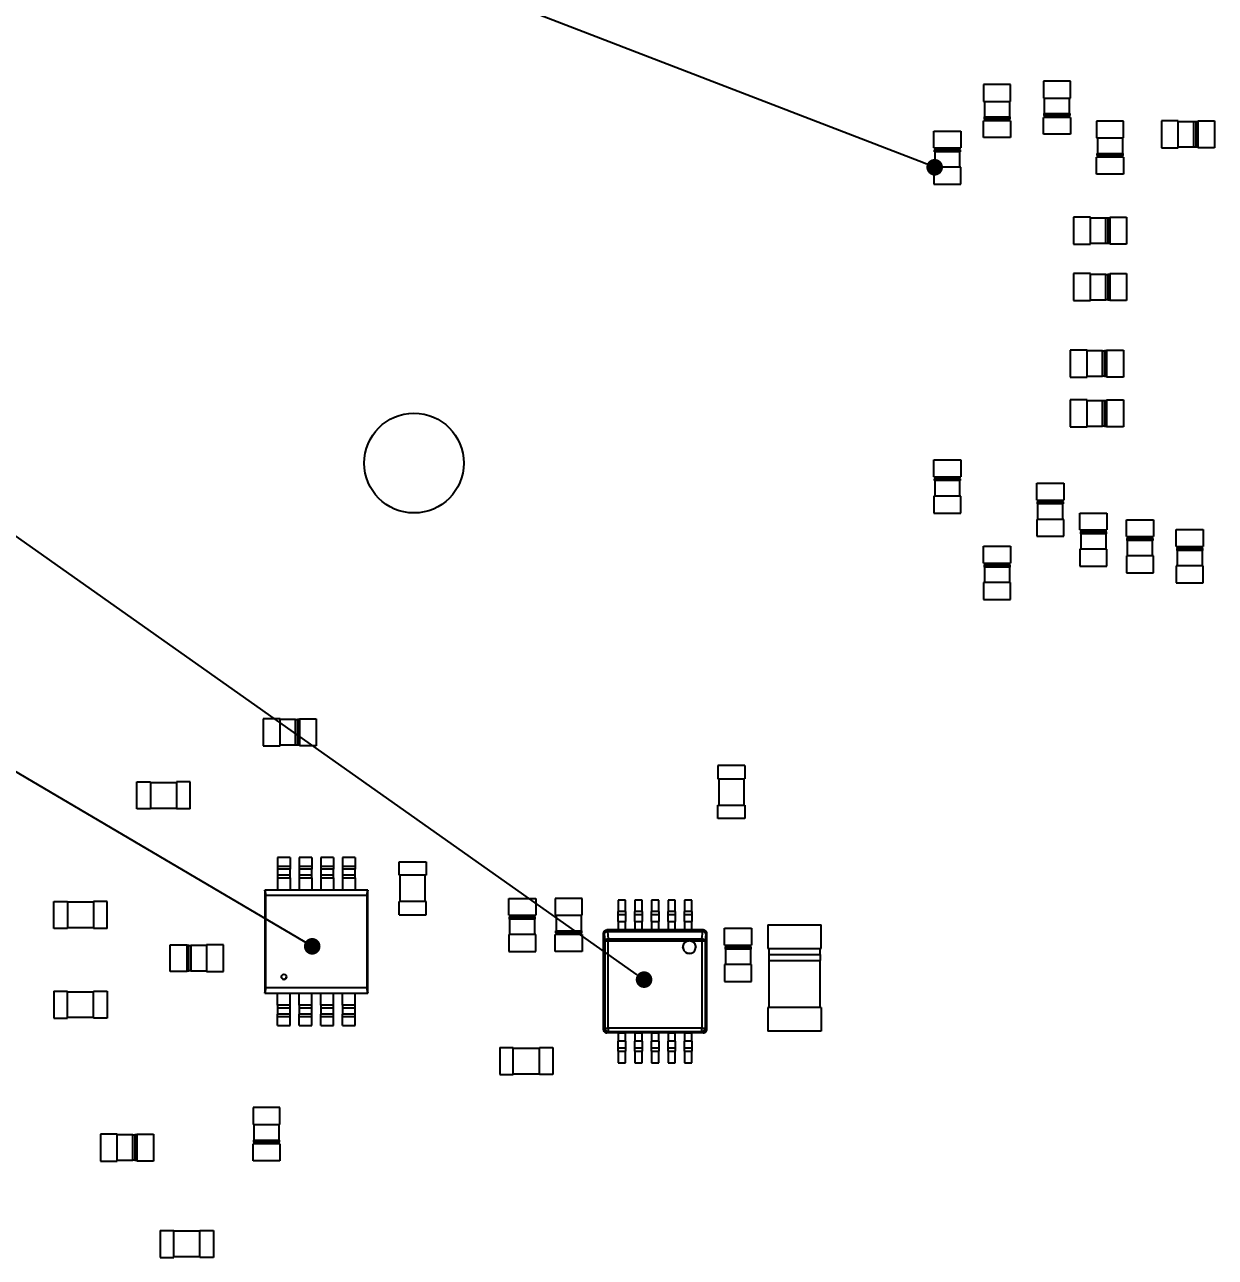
# Paper-space layout 'Layout1' of a CAD drawing. Header units: millimetres. Extents: x 0 to 841, y 0 to 594.
# Drawn here: x 532.7 to 604.4, y 381.8 to 456.1 of the extents above; entities that cross this region are included whole.
import ezdxf
from ezdxf import colors
from ezdxf.entities.mleader import LeaderData, LeaderLine
from ezdxf.math import Vec2, Vec3

# ---------------------------------------------------------------- set-up
doc = ezdxf.new("R2010")
doc.units = ezdxf.units.MM
doc.layers.get('0').update_dxf_attribs({"lineweight": 50})
doc.styles.add('GOST-2.304_Type-B_italic', font='GOST Common Italic.ttf')
doc.dimstyles.new('ISO-25', dxfattribs={"dimtxt": 2.5, "dimasz": 2.5, "dimexe": 1.25, "dimexo": 0.625, "dimtad": 1, "dimtxsty": 'Standard', "dimcen": 2.5, "dimadec": 0, "dimazin": 0, "dimtfac": 1, "dimtmove": 0, "dimatfit": 3, "dimfxl": 1, "dimarcsym": 0})

# ---------------------------------------------------------------- blocks, each defined once
blk = doc.blocks.new('_Dot')
at = {"color": 0, "linetype": 'ByBlock', "lineweight": -2}
blk.add_line((-0.5, 0), (-1, 0), dxfattribs=at)
at = {"color": 0, "linetype": 'ByBlock', "lineweight": 90, "const_width": 0.5}
blk.add_lwpolyline([(-0.25, 0, 1), (0.25, 0, 1)], format="xyb", close=True, dxfattribs=at)
blk = doc.blocks.new('_Open30')
at = {"color": 0, "linetype": 'ByBlock', "lineweight": -2}
for p, q in [((-1, 0.268), (0, 0)), ((0, 0), (-1, -0.268)), ((0, 0), (-1, 0))]:
    blk.add_line(p, q, dxfattribs=at)
blk = doc.blocks.new('*D72')
at = {"color": 0, "lineweight": -2, "transparency": 16777216}
for p, q in [((487.377, 420.72), (487.377, 576.683)), ((752.192, 524.271), (752.192, 576.683)), ((748.192, 575.433), (491.377, 575.433))]:
    blk.add_line(p, q, dxfattribs=at)
at = {"layer": 'Defpoints', "color": 0, "lineweight": 20, "transparency": 16777216}
for p in [(487.377, 575.433), (752.192, 523.646), (487.377, 420.095)]:
    blk.add_point(p, dxfattribs=at)
at = {"color": 0, "lineweight": -2, "transparency": 16777216, "xscale": 4, "yscale": 4, "zscale": 4, "rotation": 180}
blk.add_blockref('_Open30', (487.377, 575.433), dxfattribs=at)
at = {"color": 0, "lineweight": -2, "transparency": 16777216, "xscale": 4, "yscale": 4, "zscale": 4}
blk.add_blockref('_Open30', (752.192, 575.433), dxfattribs=at)
at = {"color": 0, "lineweight": 20, "transparency": 16777216, "insert": (619.784, 578.058), "char_height": 4, "attachment_point": 5, "style": 'GOST-2.304_Type-B_italic'}
blk.add_mtext('133*', dxfattribs=at)

psp = doc.layouts.get("Layout1")

# ---------------------------------------------------------------- linework, layer by layer
at = {"color": 18, "linetype": 'Continuous', "lineweight": 25, "true_color": 0x000000}
for p, q in [((590.412, 452.452), (590.412, 451.436)), ((592.036, 452.452), (590.412, 452.452)), ((592.036, 451.436), (592.036, 452.452)), ((594.012, 452.652), (594.012, 451.636)), ((595.636, 452.652), (594.012, 452.652)), ((595.636, 451.636), (595.636, 452.652)), ((590.412, 451.436), (592.036, 451.436)), ((590.462, 451.436), (590.462, 450.502)), ((591.986, 450.502), (591.986, 451.436)), ((594.012, 451.636), (595.636, 451.636)), ((594.062, 451.636), (594.062, 450.702)), ((595.586, 450.702), (595.586, 451.636)), ((590.456, 450.384), (590.456, 450.502)), ((590.456, 450.502), (591.992, 450.502)), ((590.456, 450.502), (590.462, 450.502)), ((591.992, 450.502), (591.992, 450.384)), ((594.056, 450.584), (594.056, 450.702)), ((594.056, 450.702), (595.592, 450.702)), ((594.056, 450.702), (594.062, 450.702)), ((595.592, 450.584), (594.056, 450.584)), ((594.056, 450.584), (594.062, 450.584)), ((594.062, 450.584), (594.062, 450.468)), ((595.586, 450.468), (595.586, 450.584)), ((595.592, 450.702), (595.592, 450.584)), ((592.036, 450.268), (590.412, 450.268)), ((590.412, 449.252), (590.412, 450.268)), ((591.992, 450.384), (590.456, 450.384)), ((590.456, 450.384), (590.462, 450.384)), ((590.462, 450.384), (590.462, 450.268)), ((591.986, 450.268), (591.986, 450.384)), ((592.036, 450.268), (592.036, 449.252)), ((595.636, 450.468), (594.012, 450.468)), ((594.012, 449.452), (594.012, 450.468)), ((595.636, 450.468), (595.636, 449.452)), ((597.212, 450.252), (597.212, 449.236)), ((598.836, 450.252), (597.212, 450.252)), ((598.836, 449.236), (598.836, 450.252)), ((601.119, 450.264), (601.119, 448.64)), ((602.135, 450.264), (601.119, 450.264)), ((602.135, 448.64), (602.135, 450.264)), ((603.069, 450.214), (602.135, 450.214)), ((603.069, 450.22), (603.187, 450.22)), ((603.069, 448.684), (603.069, 450.22)), ((603.187, 450.22), (603.187, 448.684)), ((603.303, 450.214), (603.187, 450.214)), ((603.303, 450.264), (603.303, 448.64)), ((603.303, 450.264), (604.319, 450.264)), ((604.319, 450.264), (604.319, 448.64)), ((587.412, 449.652), (589.036, 449.652)), ((587.412, 448.636), (587.412, 449.652)), ((589.036, 449.652), (589.036, 448.636)), ((592.036, 449.252), (590.412, 449.252)), ((595.636, 449.452), (594.012, 449.452)), ((597.212, 449.236), (598.836, 449.236)), ((597.262, 449.236), (597.262, 448.302)), ((598.786, 448.302), (598.786, 449.236)), ((587.412, 448.636), (589.036, 448.636)), ((587.456, 448.52), (588.992, 448.52)), ((587.456, 448.402), (587.456, 448.52)), ((588.992, 448.402), (587.456, 448.402)), ((587.462, 448.636), (587.462, 448.52)), ((587.462, 448.402), (587.462, 447.468)), ((588.986, 448.52), (588.986, 448.636)), ((588.992, 448.52), (588.986, 448.52)), ((588.986, 447.468), (588.986, 448.402)), ((588.992, 448.402), (588.986, 448.402)), ((588.992, 448.52), (588.992, 448.402)), ((597.256, 448.184), (597.256, 448.302)), ((597.256, 448.302), (598.792, 448.302)), ((597.256, 448.302), (597.262, 448.302)), ((598.792, 448.302), (598.792, 448.184)), ((601.119, 448.64), (602.135, 448.64)), ((602.135, 448.69), (603.069, 448.69)), ((603.187, 448.684), (603.069, 448.684)), ((603.187, 448.69), (603.303, 448.69)), ((604.319, 448.64), (603.303, 448.64)), ((598.836, 448.068), (597.212, 448.068)), ((597.212, 447.052), (597.212, 448.068)), ((598.792, 448.184), (597.256, 448.184)), ((597.256, 448.184), (597.262, 448.184)), ((597.262, 448.184), (597.262, 448.068)), ((598.786, 448.068), (598.786, 448.184)), ((598.836, 448.068), (598.836, 447.052)), ((589.036, 447.468), (587.412, 447.468)), ((587.412, 447.468), (587.412, 446.452)), ((589.036, 446.452), (589.036, 447.468)), ((598.836, 447.052), (597.212, 447.052)), ((587.412, 446.452), (589.036, 446.452)), ((595.824, 444.464), (595.824, 442.84)), ((596.84, 444.464), (595.824, 444.464)), ((596.84, 442.84), (596.84, 444.464)), ((597.774, 444.414), (596.84, 444.414)), ((597.774, 444.42), (597.892, 444.42)), ((597.774, 442.884), (597.774, 444.42)), ((597.892, 444.42), (597.892, 442.884)), ((598.008, 444.414), (597.892, 444.414)), ((598.008, 444.464), (598.008, 442.84)), ((598.008, 444.464), (599.024, 444.464)), ((599.024, 444.464), (599.024, 442.84)), ((595.824, 442.84), (596.84, 442.84)), ((596.84, 442.89), (597.774, 442.89)), ((597.892, 442.884), (597.774, 442.884)), ((597.892, 442.89), (598.008, 442.89)), ((599.024, 442.84), (598.008, 442.84)), ((595.824, 441.064), (595.824, 439.44)), ((596.84, 441.064), (595.824, 441.064)), ((596.84, 439.44), (596.84, 441.064)), ((597.774, 441.014), (596.84, 441.014)), ((597.774, 441.02), (597.892, 441.02)), ((597.774, 439.484), (597.774, 441.02)), ((597.892, 441.02), (597.892, 439.484)), ((598.008, 441.014), (597.892, 441.014)), ((598.008, 441.064), (598.008, 439.44)), ((598.008, 441.064), (599.024, 441.064)), ((599.024, 441.064), (599.024, 439.44)), ((595.824, 439.44), (596.84, 439.44)), ((596.84, 439.49), (597.774, 439.49)), ((597.892, 439.484), (597.774, 439.484)), ((597.892, 439.49), (598.008, 439.49)), ((599.024, 439.44), (598.008, 439.44)), ((595.624, 436.464), (595.624, 434.84)), ((596.64, 436.464), (595.624, 436.464)), ((596.64, 434.84), (596.64, 436.464)), ((597.574, 436.414), (596.64, 436.414)), ((597.574, 434.884), (597.574, 436.42)), ((597.574, 436.42), (597.692, 436.42)), ((597.692, 436.42), (597.692, 434.884)), ((597.808, 436.414), (597.692, 436.414)), ((597.808, 436.464), (597.808, 434.84)), ((597.808, 436.464), (598.824, 436.464)), ((598.824, 436.464), (598.824, 434.84)), ((595.624, 434.84), (596.64, 434.84)), ((596.64, 434.89), (597.574, 434.89)), ((597.692, 434.884), (597.574, 434.884)), ((597.692, 434.89), (597.808, 434.89)), ((598.824, 434.84), (597.808, 434.84)), ((595.624, 433.464), (595.624, 431.84)), ((596.64, 433.464), (595.624, 433.464)), ((596.64, 431.84), (596.64, 433.464)), ((597.808, 433.464), (597.808, 431.84)), ((597.808, 433.464), (598.824, 433.464)), ((598.824, 433.464), (598.824, 431.84)), ((597.574, 433.414), (596.64, 433.414)), ((597.574, 433.42), (597.692, 433.42)), ((597.574, 431.884), (597.574, 433.42)), ((597.692, 433.42), (597.692, 431.884)), ((597.808, 433.414), (597.692, 433.414)), ((595.624, 431.84), (596.64, 431.84)), ((596.64, 431.89), (597.574, 431.89)), ((597.692, 431.884), (597.574, 431.884)), ((597.692, 431.89), (597.808, 431.89)), ((598.824, 431.84), (597.808, 431.84)), ((587.412, 429.852), (589.036, 429.852)), ((587.412, 428.836), (587.412, 429.852)), ((589.036, 429.852), (589.036, 428.836)), ((587.412, 428.836), (589.036, 428.836)), ((587.456, 428.72), (588.992, 428.72)), ((587.456, 428.602), (587.456, 428.72)), ((588.992, 428.602), (587.456, 428.602)), ((587.462, 428.836), (587.462, 428.72)), ((587.462, 428.602), (587.462, 427.668)), ((588.986, 428.72), (588.986, 428.836)), ((588.992, 428.72), (588.986, 428.72)), ((588.986, 427.668), (588.986, 428.602)), ((588.992, 428.602), (588.986, 428.602)), ((588.992, 428.72), (588.992, 428.602)), ((593.612, 428.452), (595.236, 428.452)), ((593.612, 427.436), (593.612, 428.452)), ((595.236, 428.452), (595.236, 427.436)), ((589.036, 427.668), (587.412, 427.668)), ((587.412, 427.668), (587.412, 426.652)), ((589.036, 426.652), (589.036, 427.668)), ((593.612, 427.436), (595.236, 427.436)), ((593.656, 427.32), (595.192, 427.32)), ((593.656, 427.202), (593.656, 427.32)), ((595.192, 427.202), (593.656, 427.202)), ((593.662, 427.436), (593.662, 427.32)), ((593.662, 427.202), (593.662, 426.268)), ((595.186, 427.32), (595.186, 427.436)), ((595.192, 427.32), (595.186, 427.32)), ((595.186, 426.268), (595.186, 427.202)), ((595.192, 427.202), (595.186, 427.202)), ((595.192, 427.32), (595.192, 427.202)), ((587.412, 426.652), (589.036, 426.652)), ((595.236, 426.268), (593.612, 426.268)), ((593.612, 426.268), (593.612, 425.252)), ((595.236, 425.252), (595.236, 426.268)), ((596.212, 426.652), (597.836, 426.652)), ((596.212, 425.636), (596.212, 426.652)), ((597.836, 426.652), (597.836, 425.636)), ((599.012, 426.252), (600.636, 426.252)), ((599.012, 425.236), (599.012, 426.252)), ((600.636, 426.252), (600.636, 425.236)), ((596.212, 425.636), (597.836, 425.636)), ((596.256, 425.52), (597.792, 425.52)), ((596.256, 425.402), (596.256, 425.52)), ((597.792, 425.402), (596.256, 425.402)), ((596.262, 425.636), (596.262, 425.52)), ((596.262, 425.402), (596.262, 424.468)), ((597.786, 425.52), (597.786, 425.636)), ((597.792, 425.52), (597.786, 425.52)), ((597.786, 424.468), (597.786, 425.402)), ((597.792, 425.402), (597.786, 425.402)), ((597.792, 425.52), (597.792, 425.402)), ((602.012, 425.652), (603.636, 425.652)), ((602.012, 424.636), (602.012, 425.652)), ((603.636, 425.652), (603.636, 424.636)), ((590.412, 424.652), (592.036, 424.652)), ((590.412, 423.636), (590.412, 424.652)), ((592.036, 424.652), (592.036, 423.636)), ((593.612, 425.252), (595.236, 425.252)), ((599.012, 425.236), (600.636, 425.236)), ((599.056, 425.12), (600.592, 425.12)), ((599.056, 425.002), (599.056, 425.12)), ((600.592, 425.002), (599.056, 425.002)), ((599.062, 425.236), (599.062, 425.12)), ((599.062, 425.002), (599.062, 424.068)), ((600.586, 425.12), (600.586, 425.236)), ((600.592, 425.12), (600.586, 425.12)), ((600.586, 424.068), (600.586, 425.002)), ((600.592, 425.002), (600.586, 425.002)), ((600.592, 425.12), (600.592, 425.002)), ((602.012, 424.636), (603.636, 424.636)), ((602.056, 424.52), (603.592, 424.52)), ((602.056, 424.402), (602.056, 424.52)), ((602.062, 424.636), (602.062, 424.52)), ((603.586, 424.52), (603.586, 424.636)), ((603.592, 424.52), (603.586, 424.52)), ((603.592, 424.52), (603.592, 424.402)), ((597.836, 424.468), (596.212, 424.468)), ((596.212, 424.468), (596.212, 423.452)), ((597.836, 423.452), (597.836, 424.468)), ((600.636, 424.068), (599.012, 424.068)), ((599.012, 424.068), (599.012, 423.052)), ((600.636, 423.052), (600.636, 424.068)), ((603.592, 424.402), (602.056, 424.402)), ((602.062, 424.402), (602.062, 423.468)), ((603.586, 423.468), (603.586, 424.402)), ((603.592, 424.402), (603.586, 424.402)), ((590.412, 423.636), (592.036, 423.636)), ((590.456, 423.52), (591.992, 423.52)), ((590.456, 423.402), (590.456, 423.52)), ((590.456, 423.52), (590.456, 423.52)), ((591.992, 423.402), (590.456, 423.402)), ((590.462, 423.636), (590.462, 423.52)), ((590.462, 423.52), (590.462, 423.52)), ((590.462, 423.402), (590.462, 422.468)), ((591.986, 423.52), (591.986, 423.636)), ((591.992, 423.52), (591.986, 423.52)), ((591.986, 422.468), (591.986, 423.402)), ((591.992, 423.402), (591.986, 423.402)), ((591.992, 423.52), (591.992, 423.402)), ((596.212, 423.452), (597.836, 423.452)), ((599.012, 423.052), (600.636, 423.052)), ((603.636, 423.468), (602.012, 423.468)), ((602.012, 423.468), (602.012, 422.452)), ((603.636, 422.452), (603.636, 423.468)), ((592.036, 422.468), (590.412, 422.468)), ((590.412, 422.468), (590.412, 421.452)), ((592.036, 421.452), (592.036, 422.468)), ((602.012, 422.452), (603.636, 422.452)), ((590.412, 421.452), (592.036, 421.452)), ((547.024, 414.264), (547.024, 412.64)), ((548.04, 414.264), (547.024, 414.264)), ((548.04, 412.64), (548.04, 414.264)), ((548.974, 414.214), (548.04, 414.214)), ((548.974, 414.22), (549.092, 414.22)), ((548.974, 412.684), (548.974, 414.22)), ((549.092, 414.22), (549.092, 412.684)), ((549.208, 414.214), (549.092, 414.214)), ((549.208, 414.264), (549.208, 412.64)), ((549.208, 414.264), (550.224, 414.264)), ((550.224, 414.264), (550.224, 412.64)), ((547.024, 412.64), (548.04, 412.64)), ((548.04, 412.69), (548.974, 412.69)), ((549.092, 412.684), (548.974, 412.684)), ((549.092, 412.69), (549.208, 412.69)), ((550.224, 412.64), (549.208, 412.64)), ((576.036, 411.452), (574.412, 411.452)), ((574.412, 411.452), (574.412, 410.64)), ((576.036, 411.452), (576.036, 410.64)), ((539.424, 408.84), (539.424, 410.464)), ((539.424, 410.464), (540.236, 410.464)), ((540.236, 410.464), (540.236, 408.84)), ((541.812, 410.414), (540.236, 410.414)), ((541.812, 410.464), (541.812, 408.84)), ((542.624, 410.464), (541.812, 410.464)), ((542.624, 408.84), (542.624, 410.464)), ((574.412, 410.64), (576.036, 410.64)), ((574.462, 410.64), (574.462, 409.064)), ((575.986, 409.064), (575.986, 410.64)), ((574.412, 409.064), (576.036, 409.064)), ((574.412, 408.252), (574.412, 409.064)), ((576.036, 409.064), (576.036, 408.252)), ((540.236, 408.84), (539.424, 408.84)), ((540.236, 408.89), (541.812, 408.89)), ((542.624, 408.84), (541.812, 408.84)), ((576.036, 408.252), (574.412, 408.252)), ((548.656, 405.906), (547.894, 405.906)), ((547.894, 405.906), (547.894, 405.384)), ((547.894, 405.384), (548.656, 405.384)), ((548.656, 405.906), (548.656, 405.384)), ((549.956, 405.906), (549.194, 405.906)), ((549.194, 405.906), (549.194, 405.384)), ((549.194, 405.384), (549.956, 405.384)), ((549.956, 405.906), (549.956, 405.384)), ((551.254, 405.906), (550.492, 405.906)), ((550.492, 405.906), (550.492, 405.384)), ((550.492, 405.384), (551.254, 405.384)), ((551.254, 405.906), (551.254, 405.384)), ((552.554, 405.906), (551.792, 405.906)), ((551.792, 405.906), (551.792, 405.384)), ((551.792, 405.384), (552.554, 405.384)), ((552.554, 405.906), (552.554, 405.384)), ((555.212, 404.84), (555.212, 405.652)), ((555.212, 405.652), (556.836, 405.652)), ((556.836, 405.652), (556.836, 404.84)), ((548.656, 405.208), (547.894, 405.208)), ((547.894, 405.208), (547.894, 404.866)), ((547.894, 404.866), (548.656, 404.866)), ((547.894, 404.69), (547.894, 403.95)), ((547.894, 404.69), (548.656, 404.69)), ((548.656, 404.866), (548.656, 405.208)), ((548.656, 404.69), (548.656, 403.95)), ((549.956, 405.208), (549.194, 405.208)), ((549.194, 405.208), (549.194, 404.866)), ((549.194, 404.866), (549.956, 404.866)), ((549.194, 404.69), (549.194, 403.95)), ((549.194, 404.69), (549.956, 404.69)), ((549.956, 404.866), (549.956, 405.208)), ((549.956, 404.69), (549.956, 403.95)), ((551.254, 405.208), (550.492, 405.208)), ((550.492, 405.208), (550.492, 404.866)), ((550.492, 404.866), (551.254, 404.866)), ((550.492, 404.69), (550.492, 403.95)), ((550.492, 404.69), (551.254, 404.69)), ((551.254, 404.866), (551.254, 405.208)), ((551.254, 404.69), (551.254, 403.95)), ((552.554, 405.208), (551.792, 405.208)), ((551.792, 405.208), (551.792, 404.866)), ((551.792, 404.866), (552.554, 404.866)), ((551.792, 404.69), (552.554, 404.69)), ((551.792, 404.69), (551.792, 403.95)), ((552.554, 404.866), (552.554, 405.208)), ((552.554, 404.69), (552.554, 403.95)), ((556.836, 404.84), (555.212, 404.84)), ((555.262, 404.84), (555.262, 403.264)), ((556.786, 403.264), (556.786, 404.84)), ((547.126, 403.946), (547.123, 403.95)), ((547.123, 403.95), (547.123, 397.754)), ((547.126, 403.95), (547.126, 397.754)), ((547.894, 403.95), (547.126, 403.95)), ((547.126, 403.95), (547.126, 403.95)), ((547.126, 403.95), (547.176, 403.646)), ((553.322, 403.95), (547.126, 403.95)), ((547.176, 403.645), (547.126, 403.95)), ((549.194, 403.95), (548.656, 403.95)), ((550.492, 403.95), (549.956, 403.95)), ((551.792, 403.95), (551.254, 403.95)), ((553.322, 403.95), (552.554, 403.95)), ((553.271, 403.646), (553.322, 403.95)), ((553.322, 403.95), (553.272, 403.645)), ((553.321, 403.95), (553.322, 403.95)), ((553.322, 397.754), (553.322, 403.95)), ((553.324, 403.95), (553.322, 403.946)), ((553.324, 397.754), (553.324, 403.95)), ((534.424, 401.64), (534.424, 403.264)), ((534.424, 403.264), (535.236, 403.264)), ((535.236, 403.264), (535.236, 401.64)), ((536.812, 403.214), (535.236, 403.214)), ((536.812, 403.264), (536.812, 401.64)), ((537.624, 403.264), (536.812, 403.264)), ((537.624, 401.64), (537.624, 403.264)), ((547.176, 398.058), (547.176, 403.646)), ((547.176, 403.646), (553.272, 403.646)), ((553.272, 403.646), (553.272, 398.058)), ((556.836, 403.264), (555.212, 403.264)), ((555.212, 402.452), (555.212, 403.264)), ((556.836, 402.452), (556.836, 403.264)), ((561.812, 403.452), (563.436, 403.452)), ((561.812, 402.436), (561.812, 403.452)), ((563.436, 403.452), (563.436, 402.436)), ((564.612, 403.452), (564.612, 402.436)), ((566.236, 403.452), (564.612, 403.452)), ((566.236, 402.436), (566.236, 403.452)), ((568.844, 403.352), (568.404, 403.352)), ((568.404, 403.352), (568.404, 402.652)), ((568.844, 402.652), (568.844, 403.352)), ((569.844, 403.352), (569.404, 403.352)), ((569.404, 403.352), (569.404, 402.652)), ((569.844, 402.652), (569.844, 403.352)), ((570.844, 403.352), (570.404, 403.352)), ((570.404, 403.352), (570.404, 402.652)), ((570.844, 402.652), (570.844, 403.352)), ((571.844, 403.352), (571.404, 403.352)), ((571.404, 403.352), (571.404, 402.652)), ((571.844, 402.652), (571.844, 403.352)), ((572.844, 403.352), (572.404, 403.352)), ((572.404, 403.352), (572.404, 402.652)), ((572.844, 402.652), (572.844, 403.352)), ((555.212, 402.452), (556.836, 402.452)), ((561.812, 402.436), (563.436, 402.436)), ((561.856, 402.32), (563.392, 402.32)), ((561.856, 402.202), (561.856, 402.32)), ((561.862, 402.436), (561.862, 402.32)), ((563.386, 402.32), (563.386, 402.436)), ((563.392, 402.32), (563.386, 402.32)), ((563.392, 402.32), (563.392, 402.202)), ((564.612, 402.436), (566.236, 402.436)), ((564.662, 402.436), (564.662, 401.502)), ((566.186, 401.502), (566.186, 402.436)), ((568.844, 402.652), (568.404, 402.652)), ((568.404, 402.452), (568.404, 402.652)), ((568.844, 402.452), (568.404, 402.452)), ((568.404, 402.052), (568.404, 402.452)), ((568.844, 402.652), (568.844, 402.452)), ((568.844, 402.452), (568.844, 402.052)), ((569.844, 402.652), (569.404, 402.652)), ((569.404, 402.452), (569.404, 402.652)), ((569.844, 402.452), (569.404, 402.452)), ((569.404, 402.052), (569.404, 402.452)), ((569.844, 402.652), (569.844, 402.452)), ((569.844, 402.452), (569.844, 402.052)), ((570.844, 402.652), (570.404, 402.652)), ((570.404, 402.452), (570.404, 402.652)), ((570.844, 402.452), (570.404, 402.452)), ((570.404, 402.052), (570.404, 402.452)), ((570.844, 402.652), (570.844, 402.452)), ((570.844, 402.452), (570.844, 402.052)), ((571.844, 402.652), (571.404, 402.652)), ((571.404, 402.452), (571.404, 402.652)), ((571.844, 402.452), (571.404, 402.452)), ((571.404, 402.052), (571.404, 402.452)), ((571.844, 402.652), (571.844, 402.452)), ((571.844, 402.452), (571.844, 402.052)), ((572.844, 402.652), (572.404, 402.652)), ((572.404, 402.452), (572.404, 402.652)), ((572.844, 402.452), (572.404, 402.452)), ((572.404, 402.052), (572.404, 402.452)), ((572.844, 402.652), (572.844, 402.452)), ((572.844, 402.452), (572.844, 402.052)), ((535.236, 401.64), (534.424, 401.64)), ((535.236, 401.69), (536.812, 401.69)), ((537.624, 401.64), (536.812, 401.64)), ((563.392, 402.202), (561.856, 402.202)), ((561.862, 402.202), (561.862, 401.268)), ((563.386, 401.268), (563.386, 402.202)), ((563.392, 402.202), (563.386, 402.202)), ((567.724, 401.552), (567.724, 401.55)), ((568.404, 401.552), (567.724, 401.552)), ((567.724, 401.55), (567.756, 401.518)), ((567.724, 401.55), (573.524, 401.55)), ((567.756, 401.518), (567.756, 401.46)), ((567.756, 401.518), (573.491, 401.518)), ((568.404, 402.052), (568.844, 402.052)), ((568.404, 402.052), (568.404, 401.552)), ((568.844, 401.552), (568.404, 401.552)), ((568.844, 401.552), (568.844, 402.052)), ((569.404, 401.552), (568.844, 401.552)), ((569.404, 402.052), (569.844, 402.052)), ((569.404, 402.052), (569.404, 401.552)), ((569.844, 401.552), (569.404, 401.552)), ((569.844, 401.552), (569.844, 402.052)), ((570.404, 401.552), (569.844, 401.552)), ((570.404, 402.052), (570.844, 402.052)), ((570.404, 402.052), (570.404, 401.552)), ((570.844, 401.552), (570.404, 401.552)), ((570.844, 401.552), (570.844, 402.052)), ((571.404, 401.552), (570.844, 401.552)), ((571.404, 402.052), (571.844, 402.052)), ((571.404, 402.052), (571.404, 401.552)), ((571.844, 401.552), (571.404, 401.552)), ((571.844, 401.552), (571.844, 402.052)), ((572.404, 401.552), (571.844, 401.552)), ((572.404, 402.052), (572.844, 402.052)), ((572.404, 402.052), (572.404, 401.552)), ((572.844, 401.552), (572.404, 401.552)), ((572.844, 401.552), (572.844, 402.052)), ((573.524, 401.552), (572.844, 401.552)), ((573.491, 401.518), (573.524, 401.55)), ((573.491, 401.46), (573.491, 401.518)), ((573.576, 401.545), (573.521, 401.551)), ((573.524, 401.55), (573.524, 401.552)), ((574.812, 401.652), (576.436, 401.652)), ((574.812, 400.636), (574.812, 401.652)), ((576.436, 401.652), (576.436, 400.636)), ((577.424, 401.852), (577.424, 400.43)), ((577.424, 401.852), (580.624, 401.852)), ((580.624, 400.43), (580.624, 401.852)), ((563.436, 401.268), (561.812, 401.268)), ((561.812, 401.268), (561.812, 400.252)), ((563.436, 400.252), (563.436, 401.268)), ((566.236, 401.268), (564.612, 401.268)), ((564.612, 400.252), (564.612, 401.268)), ((564.656, 401.384), (564.656, 401.502)), ((564.656, 401.502), (566.192, 401.502)), ((564.656, 401.502), (564.662, 401.502)), ((566.192, 401.384), (564.656, 401.384)), ((564.656, 401.384), (564.662, 401.384)), ((564.662, 401.384), (564.662, 401.268)), ((566.186, 401.268), (566.186, 401.384)), ((566.192, 401.502), (566.192, 401.384)), ((566.236, 401.268), (566.236, 400.252)), ((567.525, 401.352), (567.524, 401.352)), ((567.524, 401.352), (567.524, 395.552)), ((567.525, 395.552), (567.525, 401.352)), ((567.525, 401.352), (567.557, 401.319)), ((567.557, 401.319), (567.605, 400.869)), ((567.804, 400.869), (567.605, 400.869)), ((567.605, 400.869), (567.605, 395.632)), ((567.756, 401.46), (567.804, 401.01)), ((567.756, 401.46), (573.491, 401.46)), ((567.804, 400.869), (567.804, 401.01)), ((567.804, 401.01), (573.444, 401.01)), ((572.525, 400.869), (567.804, 400.869)), ((567.804, 395.632), (567.804, 400.869)), ((572.442, 400.81), (572.531, 400.87)), ((572.845, 400.873), (572.896, 400.839)), ((573.444, 400.869), (572.856, 400.869)), ((573.444, 401.01), (573.491, 401.46)), ((573.444, 401.01), (573.444, 400.869)), ((573.643, 400.869), (573.444, 400.869)), ((573.444, 400.869), (573.444, 395.632)), ((573.69, 401.319), (573.643, 400.869)), ((573.643, 400.869), (573.643, 395.632)), ((573.722, 401.352), (573.69, 401.319)), ((573.722, 401.352), (573.722, 395.552)), ((573.724, 401.352), (573.722, 401.352)), ((573.724, 401.352), (573.724, 395.552)), ((541.424, 400.664), (542.44, 400.664)), ((541.424, 399.04), (541.424, 400.664)), ((542.44, 399.04), (542.44, 400.664)), ((542.556, 400.614), (542.44, 400.614)), ((542.556, 399.084), (542.556, 400.62)), ((542.556, 400.62), (542.674, 400.62)), ((542.674, 400.62), (542.674, 399.084)), ((543.608, 400.614), (542.674, 400.614)), ((544.624, 400.664), (543.608, 400.664)), ((543.608, 400.664), (543.608, 399.04)), ((544.624, 399.04), (544.624, 400.664)), ((561.812, 400.252), (563.436, 400.252)), ((566.236, 400.252), (564.612, 400.252)), ((572.313, 400.463), (572.304, 400.512)), ((572.69, 400.131), (572.605, 400.147)), ((572.754, 400.143), (572.69, 400.131)), ((574.812, 400.636), (574.812, 400.636)), ((574.812, 400.636), (576.436, 400.636)), ((574.856, 400.52), (576.392, 400.52)), ((574.856, 400.402), (574.856, 400.52)), ((576.392, 400.402), (574.856, 400.402)), ((574.862, 400.636), (574.862, 400.52)), ((574.862, 400.636), (574.862, 400.636)), ((574.862, 400.402), (574.862, 399.468)), ((576.386, 400.52), (576.386, 400.636)), ((576.386, 400.636), (576.386, 400.636)), ((576.392, 400.52), (576.386, 400.52)), ((576.386, 399.468), (576.386, 400.402)), ((576.392, 400.402), (576.386, 400.402)), ((576.392, 400.52), (576.392, 400.402)), ((576.436, 400.636), (576.436, 400.636)), ((577.424, 400.43), (580.624, 400.43)), ((577.47, 400.074), (577.47, 399.718)), ((577.47, 400.074), (580.578, 400.074)), ((577.474, 400.43), (577.474, 400.074)), ((580.574, 400.074), (580.574, 400.43)), ((580.578, 400.074), (580.574, 400.074)), ((580.578, 399.718), (580.578, 400.074)), ((576.436, 399.468), (574.812, 399.468)), ((574.812, 399.468), (574.812, 398.452)), ((576.436, 398.452), (576.436, 399.468)), ((577.47, 399.718), (580.578, 399.718)), ((577.474, 399.718), (577.474, 396.874)), ((580.578, 399.718), (580.574, 399.718)), ((580.574, 396.874), (580.574, 399.718)), ((542.44, 399.04), (541.424, 399.04)), ((542.44, 399.09), (542.556, 399.09)), ((542.674, 399.084), (542.556, 399.084)), ((542.674, 399.09), (543.608, 399.09)), ((543.608, 399.04), (544.624, 399.04)), ((534.424, 397.864), (534.424, 396.24)), ((534.424, 397.864), (535.236, 397.864)), ((535.236, 396.24), (535.236, 397.864)), ((536.812, 397.814), (535.236, 397.814)), ((536.812, 396.24), (536.812, 397.864)), ((536.812, 397.864), (537.624, 397.864)), ((537.624, 397.864), (537.624, 396.24)), ((547.176, 398.058), (547.126, 397.754)), ((547.126, 397.754), (547.176, 398.058)), ((553.272, 398.058), (547.176, 398.058)), ((553.322, 397.754), (553.271, 398.058)), ((553.272, 398.058), (553.322, 397.754)), ((574.812, 398.452), (576.436, 398.452)), ((547.123, 397.754), (547.126, 397.757)), ((547.126, 397.754), (547.126, 397.753)), ((547.126, 397.754), (553.322, 397.754)), ((547.126, 397.753), (547.894, 397.753)), ((547.894, 397.014), (547.894, 397.754)), ((548.656, 397.014), (548.656, 397.754)), ((548.656, 397.753), (549.194, 397.753)), ((549.194, 397.014), (549.194, 397.754)), ((549.956, 397.014), (549.956, 397.754)), ((549.956, 397.753), (550.492, 397.753)), ((550.492, 397.014), (550.492, 397.754)), ((551.254, 397.014), (551.254, 397.754)), ((551.254, 397.753), (551.792, 397.753)), ((551.792, 397.014), (551.792, 397.754)), ((552.554, 397.014), (552.554, 397.754)), ((552.554, 397.753), (553.322, 397.753)), ((553.322, 397.753), (553.321, 397.754)), ((553.322, 397.757), (553.324, 397.754)), ((548.656, 397.014), (547.894, 397.014)), ((548.656, 396.837), (547.894, 396.837)), ((547.894, 396.837), (547.894, 396.495)), ((547.894, 396.495), (548.656, 396.495)), ((548.656, 396.32), (547.894, 396.32)), ((547.894, 395.798), (547.894, 396.32)), ((548.656, 396.495), (548.656, 396.837)), ((548.656, 395.798), (548.656, 396.32)), ((549.956, 397.014), (549.194, 397.014)), ((549.956, 396.837), (549.194, 396.837)), ((549.194, 396.837), (549.194, 396.495)), ((549.194, 396.495), (549.956, 396.495)), ((549.956, 396.32), (549.194, 396.32)), ((549.194, 395.798), (549.194, 396.32)), ((549.956, 396.495), (549.956, 396.837)), ((549.956, 395.798), (549.956, 396.32)), ((551.254, 397.014), (550.492, 397.014)), ((551.254, 396.837), (550.492, 396.837)), ((550.492, 396.837), (550.492, 396.495)), ((550.492, 396.495), (551.254, 396.495)), ((551.254, 396.32), (550.492, 396.32)), ((550.492, 395.798), (550.492, 396.32)), ((551.254, 396.495), (551.254, 396.837)), ((551.254, 395.798), (551.254, 396.32)), ((552.554, 397.014), (551.792, 397.014)), ((552.554, 396.837), (551.792, 396.837)), ((551.792, 396.837), (551.792, 396.495)), ((551.792, 396.495), (552.554, 396.495)), ((552.554, 396.32), (551.792, 396.32)), ((551.792, 395.798), (551.792, 396.32)), ((552.554, 396.495), (552.554, 396.837)), ((552.554, 395.798), (552.554, 396.32)), ((577.424, 396.874), (577.424, 395.452)), ((580.624, 396.874), (577.424, 396.874)), ((580.624, 396.874), (580.624, 395.452)), ((534.424, 396.24), (535.236, 396.24)), ((535.236, 396.29), (536.812, 396.29)), ((537.624, 396.24), (536.812, 396.24)), ((547.894, 395.798), (548.656, 395.798)), ((549.194, 395.798), (549.956, 395.798)), ((550.492, 395.798), (551.254, 395.798)), ((551.792, 395.798), (552.554, 395.798)), ((567.605, 395.632), (567.525, 395.552)), ((567.605, 395.632), (567.804, 395.632)), ((573.444, 395.632), (567.804, 395.632)), ((567.804, 395.632), (567.804, 395.433)), ((573.444, 395.433), (573.444, 395.632)), ((573.444, 395.632), (573.643, 395.632)), ((573.643, 395.632), (573.722, 395.552)), ((567.524, 395.554), (567.531, 395.499)), ((567.524, 395.552), (567.525, 395.552)), ((567.724, 395.353), (567.804, 395.433)), ((573.524, 395.353), (567.724, 395.353)), ((567.724, 395.353), (567.724, 395.352)), ((568.404, 395.352), (567.724, 395.352)), ((567.804, 395.433), (573.444, 395.433)), ((568.404, 395.352), (568.844, 395.352)), ((568.404, 395.352), (568.404, 394.852)), ((568.844, 394.852), (568.404, 394.852)), ((568.404, 394.452), (568.404, 394.852)), ((568.844, 394.852), (568.844, 395.352)), ((569.404, 395.352), (568.844, 395.352)), ((568.844, 394.852), (568.844, 394.452)), ((569.404, 395.352), (569.844, 395.352)), ((569.404, 395.352), (569.404, 394.852)), ((569.844, 394.852), (569.404, 394.852)), ((569.404, 394.452), (569.404, 394.852)), ((569.844, 394.852), (569.844, 395.352)), ((570.404, 395.352), (569.844, 395.352)), ((569.844, 394.852), (569.844, 394.452)), ((570.404, 395.352), (570.844, 395.352)), ((570.404, 395.352), (570.404, 394.852)), ((570.844, 394.852), (570.404, 394.852)), ((570.404, 394.452), (570.404, 394.852)), ((570.844, 394.852), (570.844, 395.352)), ((571.404, 395.352), (570.844, 395.352)), ((570.844, 394.852), (570.844, 394.452)), ((571.404, 395.352), (571.844, 395.352)), ((571.404, 395.352), (571.404, 394.852)), ((571.844, 394.852), (571.404, 394.852)), ((571.404, 394.452), (571.404, 394.852)), ((571.844, 394.852), (571.844, 395.352)), ((572.404, 395.352), (571.844, 395.352)), ((571.844, 394.852), (571.844, 394.452)), ((572.404, 395.352), (572.844, 395.352)), ((572.404, 395.352), (572.404, 394.852)), ((572.844, 394.852), (572.404, 394.852)), ((572.404, 394.452), (572.404, 394.852)), ((572.844, 394.852), (572.844, 395.352)), ((573.524, 395.352), (572.844, 395.352)), ((572.844, 394.852), (572.844, 394.452)), ((573.444, 395.433), (573.524, 395.353)), ((573.524, 395.352), (573.524, 395.353)), ((573.717, 395.499), (573.723, 395.554)), ((573.722, 395.552), (573.724, 395.552)), ((580.624, 395.452), (577.424, 395.452)), ((561.274, 394.464), (561.274, 392.84)), ((561.274, 394.464), (562.086, 394.464)), ((562.086, 392.84), (562.086, 394.464)), ((563.662, 394.414), (562.086, 394.414)), ((563.662, 394.464), (564.474, 394.464)), ((563.662, 392.84), (563.662, 394.464)), ((564.474, 394.464), (564.474, 392.84)), ((568.404, 394.452), (568.844, 394.452)), ((568.404, 394.252), (568.404, 394.452)), ((568.404, 394.252), (568.844, 394.252)), ((568.404, 394.252), (568.404, 393.552)), ((568.844, 394.452), (568.844, 394.252)), ((568.844, 393.552), (568.844, 394.252)), ((569.404, 394.452), (569.844, 394.452)), ((569.404, 394.252), (569.404, 394.452)), ((569.404, 394.252), (569.844, 394.252)), ((569.404, 394.252), (569.404, 393.552)), ((569.844, 394.452), (569.844, 394.252)), ((569.844, 393.552), (569.844, 394.252)), ((570.404, 394.452), (570.844, 394.452)), ((570.404, 394.252), (570.404, 394.452)), ((570.404, 394.252), (570.844, 394.252)), ((570.404, 394.252), (570.404, 393.552)), ((570.844, 394.452), (570.844, 394.252)), ((570.844, 393.552), (570.844, 394.252)), ((571.404, 394.452), (571.844, 394.452)), ((571.404, 394.252), (571.404, 394.452)), ((571.404, 394.252), (571.844, 394.252)), ((571.404, 394.252), (571.404, 393.552)), ((571.844, 394.452), (571.844, 394.252)), ((571.844, 393.552), (571.844, 394.252)), ((572.404, 394.452), (572.844, 394.452)), ((572.404, 394.252), (572.404, 394.452)), ((572.404, 394.252), (572.844, 394.252)), ((572.404, 394.252), (572.404, 393.552)), ((572.844, 394.452), (572.844, 394.252)), ((572.844, 393.552), (572.844, 394.252)), ((568.404, 393.552), (568.844, 393.552)), ((569.404, 393.552), (569.844, 393.552)), ((570.404, 393.552), (570.844, 393.552)), ((571.404, 393.552), (571.844, 393.552)), ((572.404, 393.552), (572.844, 393.552)), ((561.274, 392.84), (562.086, 392.84)), ((562.086, 392.89), (563.662, 392.89)), ((564.474, 392.84), (563.662, 392.84)), ((546.412, 390.852), (546.412, 389.836)), ((548.036, 390.852), (546.412, 390.852)), ((548.036, 389.836), (548.036, 390.852)), ((546.412, 389.836), (548.036, 389.836)), ((546.462, 389.836), (546.462, 388.902)), ((547.986, 388.902), (547.986, 389.836)), ((537.224, 389.264), (537.224, 387.64)), ((538.24, 389.264), (537.224, 389.264)), ((538.24, 387.64), (538.24, 389.264)), ((539.174, 389.214), (538.24, 389.214)), ((539.174, 389.22), (539.292, 389.22)), ((539.174, 387.684), (539.174, 389.22)), ((539.292, 389.22), (539.292, 387.684)), ((539.408, 389.214), (539.292, 389.214)), ((539.408, 389.264), (539.408, 387.64)), ((539.408, 389.264), (540.424, 389.264)), ((540.424, 389.264), (540.424, 387.64)), ((546.456, 388.784), (546.456, 388.902)), ((546.456, 388.902), (547.992, 388.902)), ((546.456, 388.902), (546.462, 388.902)), ((547.992, 388.902), (547.992, 388.784)), ((548.036, 388.668), (546.412, 388.668)), ((546.412, 387.652), (546.412, 388.668)), ((547.992, 388.784), (546.456, 388.784)), ((546.456, 388.784), (546.462, 388.784)), ((546.462, 388.784), (546.462, 388.668)), ((547.986, 388.668), (547.986, 388.784)), ((548.036, 388.668), (548.036, 387.652)), ((537.224, 387.64), (538.24, 387.64)), ((538.24, 387.69), (539.174, 387.69)), ((539.292, 387.684), (539.174, 387.684)), ((539.292, 387.69), (539.408, 387.69)), ((540.424, 387.64), (539.408, 387.64)), ((548.036, 387.652), (546.412, 387.652)), ((540.824, 383.464), (540.824, 381.84)), ((540.824, 383.464), (541.636, 383.464)), ((541.636, 381.84), (541.636, 383.464)), ((543.212, 383.414), (541.636, 383.414)), ((543.212, 383.464), (544.024, 383.464)), ((543.212, 381.84), (543.212, 383.464)), ((543.212, 383.464), (543.212, 383.464)), ((544.024, 383.464), (544.024, 381.84)), ((540.824, 381.84), (541.636, 381.84)), ((541.636, 381.89), (543.212, 381.89)), ((544.024, 381.84), (543.212, 381.84))]:
    psp.add_line(p, q, dxfattribs=at)
for centre, radius in [((556.106, 429.658), 3), ((548.274, 398.728), 0.155)]:
    psp.add_circle(centre, radius, dxfattribs=at)
for centre, radius, start, end in [((567.759, 401.316), 0.201, 90.71826, 179.28174), ((573.488, 401.316), 0.201, 0.71948, 89.27838), ((567.745, 401.265), 0.196, 86.81583, 164.01023), ((567.793, 400.815), 0.196, 86.81746, 164.0086), ((572.69, 400.518), 0.388, 0, 180), ((572.69, 400.518), 0.388, 115.24506, 64.75494), ((573.455, 400.815), 0.196, 15.9914, 93.18254), ((573.502, 401.265), 0.196, 15.99123, 93.1827), ((548.274, 398.728), 0.155, 180, 0), ((567.806, 395.634), 0.201, 180.71948, 269.27838), ((573.441, 395.634), 0.201, 270.72162, 359.28052)]:
    psp.add_arc(centre, radius, start, end, dxfattribs=at)
for points, knots in [([(547.894, 405.384), (547.894, 405.365), (547.894, 405.329), (547.894, 405.279), (547.894, 405.239), (547.894, 405.224), (547.894, 405.217)], [0, 0, 0, 0, 0.249991, 0.499996, 0.750005, 1, 1, 1, 1]), ([(548.656, 405.384), (548.656, 405.365), (548.656, 405.329), (548.656, 405.279), (548.656, 405.239), (548.656, 405.224), (548.656, 405.217)], [0, 0, 0, 0, 0.249991, 0.499996, 0.750005, 1, 1, 1, 1]), ([(549.194, 405.384), (549.194, 405.365), (549.194, 405.329), (549.194, 405.279), (549.194, 405.239), (549.194, 405.224), (549.194, 405.217)], [0, 0, 0, 0, 0.249991, 0.499996, 0.750005, 1, 1, 1, 1]), ([(549.956, 405.384), (549.956, 405.365), (549.956, 405.329), (549.956, 405.279), (549.956, 405.239), (549.956, 405.224), (549.956, 405.217)], [0, 0, 0, 0, 0.249991, 0.499996, 0.750005, 1, 1, 1, 1]), ([(550.492, 405.384), (550.492, 405.365), (550.492, 405.329), (550.492, 405.279), (550.492, 405.239), (550.492, 405.224), (550.492, 405.217)], [0, 0, 0, 0, 0.249991, 0.499996, 0.750005, 1, 1, 1, 1]), ([(551.254, 405.384), (551.254, 405.365), (551.254, 405.329), (551.254, 405.279), (551.254, 405.239), (551.254, 405.224), (551.254, 405.217)], [0, 0, 0, 0, 0.249991, 0.499996, 0.750005, 1, 1, 1, 1]), ([(551.792, 405.384), (551.792, 405.365), (551.792, 405.329), (551.792, 405.279), (551.792, 405.239), (551.792, 405.224), (551.792, 405.217)], [0, 0, 0, 0, 0.249991, 0.499996, 0.750005, 1, 1, 1, 1]), ([(552.554, 405.384), (552.554, 405.365), (552.554, 405.329), (552.554, 405.279), (552.554, 405.239), (552.554, 405.224), (552.554, 405.217)], [0, 0, 0, 0, 0.249991, 0.499996, 0.750005, 1, 1, 1, 1]), ([(547.894, 404.856), (547.894, 404.849), (547.894, 404.834), (547.894, 404.794), (547.894, 404.745), (547.894, 404.708), (547.894, 404.69)], [0, 0, 0, 0, 0.250007, 0.500012, 0.750013, 1, 1, 1, 1]), ([(548.656, 404.69), (548.656, 404.708), (548.656, 404.745), (548.656, 404.794), (548.656, 404.834), (548.656, 404.849), (548.656, 404.856)], [0, 0, 0, 0, 0.249987, 0.499988, 0.749993, 1, 1, 1, 1]), ([(549.194, 404.856), (549.194, 404.849), (549.194, 404.834), (549.194, 404.794), (549.194, 404.745), (549.194, 404.708), (549.194, 404.69)], [0, 0, 0, 0, 0.250007, 0.500012, 0.750013, 1, 1, 1, 1]), ([(549.956, 404.69), (549.956, 404.708), (549.956, 404.745), (549.956, 404.794), (549.956, 404.834), (549.956, 404.849), (549.956, 404.856)], [0, 0, 0, 0, 0.249987, 0.499988, 0.749993, 1, 1, 1, 1]), ([(550.492, 404.856), (550.492, 404.849), (550.492, 404.834), (550.492, 404.794), (550.492, 404.745), (550.492, 404.708), (550.492, 404.69)], [0, 0, 0, 0, 0.250007, 0.500012, 0.750013, 1, 1, 1, 1]), ([(551.254, 404.69), (551.254, 404.708), (551.254, 404.745), (551.254, 404.794), (551.254, 404.834), (551.254, 404.849), (551.254, 404.856)], [0, 0, 0, 0, 0.249987, 0.499988, 0.749993, 1, 1, 1, 1]), ([(551.792, 404.856), (551.792, 404.849), (551.792, 404.834), (551.792, 404.794), (551.792, 404.745), (551.792, 404.708), (551.792, 404.69)], [0, 0, 0, 0, 0.250007, 0.500012, 0.750013, 1, 1, 1, 1]), ([(552.554, 404.69), (552.554, 404.708), (552.554, 404.745), (552.554, 404.794), (552.554, 404.834), (552.554, 404.849), (552.554, 404.856)], [0, 0, 0, 0, 0.249987, 0.499988, 0.749993, 1, 1, 1, 1]), ([(567.524, 401.352), (567.527, 401.378), (567.533, 401.43), (567.579, 401.496), (567.645, 401.543), (567.697, 401.549), (567.724, 401.552)], [0, 0, 0, 0, 0.2499838, 0.4999455, 0.7499272, 1, 1, 1, 1]), ([(567.525, 401.352), (567.528, 401.377), (567.534, 401.429), (567.58, 401.495), (567.646, 401.541), (567.698, 401.547), (567.724, 401.55)], [0, 0, 0, 0, 0.249965, 0.4999908, 0.74995, 1, 1, 1, 1]), ([(567.525, 401.352), (567.528, 401.377), (567.534, 401.429), (567.58, 401.495), (567.646, 401.541), (567.698, 401.547), (567.724, 401.55)], [0, 0, 0, 0, 0.249965, 0.4999908, 0.74995, 1, 1, 1, 1]), ([(573.524, 401.552), (573.55, 401.549), (573.602, 401.543), (573.668, 401.496), (573.715, 401.43), (573.721, 401.378), (573.724, 401.352)], [0, 0, 0, 0, 0.249983, 0.500047, 0.750013, 1, 1, 1, 1]), ([(573.524, 401.55), (573.549, 401.547), (573.601, 401.541), (573.667, 401.495), (573.713, 401.429), (573.719, 401.377), (573.722, 401.352)], [0, 0, 0, 0, 0.25005, 0.5000092, 0.750035, 1, 1, 1, 1]), ([(573.524, 401.55), (573.549, 401.547), (573.601, 401.541), (573.667, 401.495), (573.713, 401.429), (573.719, 401.377), (573.722, 401.352)], [0, 0, 0, 0, 0.25005, 0.5000092, 0.750035, 1, 1, 1, 1]), ([(572.525, 400.869), (572.566, 400.884), (572.62, 400.903), (572.72, 400.908), (572.791, 400.897), (572.843, 400.874), (572.856, 400.869)], [0, 0, 0, 0, 0.3792857, 0.4999652, 0.8795772, 1, 1, 1, 1]), ([(573.077, 400.525), (573.077, 400.522), (573.079, 400.516), (573.077, 400.509), (573.075, 400.504)], [0, 0, 0, 0, 0.306113, 1, 1, 1, 1]), ([(547.894, 397.014), (547.894, 396.995), (547.894, 396.959), (547.894, 396.909), (547.894, 396.869), (547.894, 396.854), (547.894, 396.847)], [0, 0, 0, 0, 0.249987, 0.499988, 0.749993, 1, 1, 1, 1]), ([(547.894, 396.32), (547.894, 396.338), (547.894, 396.375), (547.894, 396.424), (547.894, 396.464), (547.894, 396.479), (547.894, 396.486)], [0, 0, 0, 0, 0.2500163, 0.5000131, 0.750014, 1, 1, 1, 1]), ([(548.656, 396.847), (548.656, 396.854), (548.656, 396.869), (548.656, 396.909), (548.656, 396.959), (548.656, 396.995), (548.656, 397.014)], [0, 0, 0, 0, 0.250007, 0.500012, 0.750013, 1, 1, 1, 1]), ([(548.656, 396.32), (548.656, 396.338), (548.656, 396.375), (548.656, 396.424), (548.656, 396.464), (548.656, 396.479), (548.656, 396.486)], [0, 0, 0, 0, 0.2500163, 0.5000131, 0.750014, 1, 1, 1, 1]), ([(549.194, 397.014), (549.194, 396.995), (549.194, 396.959), (549.194, 396.909), (549.194, 396.869), (549.194, 396.854), (549.194, 396.847)], [0, 0, 0, 0, 0.249987, 0.499988, 0.749993, 1, 1, 1, 1]), ([(549.194, 396.32), (549.194, 396.338), (549.194, 396.375), (549.194, 396.424), (549.194, 396.464), (549.194, 396.479), (549.194, 396.486)], [0, 0, 0, 0, 0.2500163, 0.5000131, 0.750014, 1, 1, 1, 1]), ([(549.956, 396.847), (549.956, 396.854), (549.956, 396.869), (549.956, 396.909), (549.956, 396.959), (549.956, 396.995), (549.956, 397.014)], [0, 0, 0, 0, 0.250007, 0.500012, 0.750013, 1, 1, 1, 1]), ([(549.956, 396.32), (549.956, 396.338), (549.956, 396.375), (549.956, 396.424), (549.956, 396.464), (549.956, 396.479), (549.956, 396.486)], [0, 0, 0, 0, 0.2500163, 0.5000131, 0.750014, 1, 1, 1, 1]), ([(550.492, 397.014), (550.492, 396.995), (550.492, 396.959), (550.492, 396.909), (550.492, 396.869), (550.492, 396.854), (550.492, 396.847)], [0, 0, 0, 0, 0.249987, 0.499988, 0.749993, 1, 1, 1, 1]), ([(550.492, 396.32), (550.492, 396.338), (550.492, 396.375), (550.492, 396.424), (550.492, 396.464), (550.492, 396.479), (550.492, 396.486)], [0, 0, 0, 0, 0.2500163, 0.5000131, 0.750014, 1, 1, 1, 1]), ([(551.254, 396.847), (551.254, 396.854), (551.254, 396.869), (551.254, 396.909), (551.254, 396.959), (551.254, 396.995), (551.254, 397.014)], [0, 0, 0, 0, 0.250007, 0.500012, 0.750013, 1, 1, 1, 1]), ([(551.254, 396.32), (551.254, 396.338), (551.254, 396.375), (551.254, 396.424), (551.254, 396.464), (551.254, 396.479), (551.254, 396.486)], [0, 0, 0, 0, 0.2500163, 0.5000131, 0.750014, 1, 1, 1, 1]), ([(551.792, 397.014), (551.792, 396.995), (551.792, 396.959), (551.792, 396.909), (551.792, 396.869), (551.792, 396.854), (551.792, 396.847)], [0, 0, 0, 0, 0.249987, 0.499988, 0.749993, 1, 1, 1, 1]), ([(551.792, 396.32), (551.792, 396.338), (551.792, 396.375), (551.792, 396.424), (551.792, 396.464), (551.792, 396.479), (551.792, 396.486)], [0, 0, 0, 0, 0.2500163, 0.5000131, 0.750014, 1, 1, 1, 1]), ([(552.554, 396.847), (552.554, 396.854), (552.554, 396.869), (552.554, 396.909), (552.554, 396.959), (552.554, 396.995), (552.554, 397.014)], [0, 0, 0, 0, 0.250007, 0.500012, 0.750013, 1, 1, 1, 1]), ([(552.554, 396.32), (552.554, 396.338), (552.554, 396.375), (552.554, 396.424), (552.554, 396.464), (552.554, 396.479), (552.554, 396.486)], [0, 0, 0, 0, 0.2500163, 0.5000131, 0.750014, 1, 1, 1, 1]), ([(567.724, 395.352), (567.697, 395.355), (567.645, 395.361), (567.579, 395.407), (567.533, 395.473), (567.527, 395.525), (567.524, 395.552)], [0, 0, 0, 0, 0.249985, 0.500048, 0.749991, 1, 1, 1, 1]), ([(567.525, 395.552), (567.528, 395.526), (567.534, 395.474), (567.58, 395.408), (567.646, 395.362), (567.698, 395.356), (567.724, 395.353)], [0, 0, 0, 0, 0.249984, 0.499986, 0.749954, 1, 1, 1, 1]), ([(567.724, 395.353), (567.698, 395.356), (567.646, 395.362), (567.58, 395.408), (567.534, 395.474), (567.528, 395.526), (567.525, 395.552)], [0, 0, 0, 0, 0.250046, 0.500014, 0.750016, 1, 1, 1, 1]), ([(573.524, 395.353), (573.549, 395.356), (573.601, 395.362), (573.667, 395.408), (573.713, 395.474), (573.719, 395.526), (573.722, 395.552)], [0, 0, 0, 0, 0.250053, 0.50001, 0.750014, 1, 1, 1, 1]), ([(573.724, 395.552), (573.721, 395.525), (573.715, 395.473), (573.668, 395.407), (573.602, 395.361), (573.55, 395.355), (573.524, 395.352)], [0, 0, 0, 0, 0.2500087, 0.4999521, 0.7500147, 1, 1, 1, 1]), ([(573.722, 395.552), (573.719, 395.526), (573.713, 395.474), (573.667, 395.408), (573.601, 395.362), (573.549, 395.356), (573.524, 395.353)], [0, 0, 0, 0, 0.249986, 0.49999, 0.749947, 1, 1, 1, 1])]:
    psp.add_open_spline(points, degree=3, knots=knots, dxfattribs=at)

# ---------------------------------------------------------------- dimensions: what is measured, and where the dimension line sits
at = {"color": 18, "lineweight": 20, "true_color": 0x000000}
dim = psp.add_linear_dim(base=(487.377, 575.433), p1=(752.192, 523.646), p2=(487.377, 420.095), text='133*', dimstyle='ISO-25', override={"dimtxt": 4, "dimasz": 4, "dimtxsty": 'GOST-2.304_Type-B_italic', "dimblk1": 'Open30', "dimblk2": 'Open30', "dimsah": 1}, dxfattribs=at)
dim.commit()
dim.dimension.update_dxf_attribs({"geometry": '*D72', "text_midpoint": (619.784, 578.058)})

# ---------------------------------------------------------------- leaders
ml = psp.add_multileader_mtext('Standard', dxfattribs=at)
ml.set_content('5', color=(0, 0, 0), style='GOST-2.304_Type-B_italic')
ml.set_leader_properties()
ml.set_arrow_properties(name='DOT')
ml.build(insert=Vec2(0, 0))
ml.multileader.update_dxf_attribs({"text_left_attachment_type": 6, "text_right_attachment_type": 6, "dogleg_length": 0, "arrow_head_size": 1})
ctx = ml.context
ctx.base_point, ctx.arrow_head_size, ctx.landing_gap_size, ctx.plane_origin = Vec3(462.576, 494.52), 1, 0, Vec3(585.26, 450.224)
ctx.left_attachment, ctx.right_attachment, ctx.text_align_type = 6, 6, 2
notes = []
notes.append((ctx, [(0, (1, 1, 0), (465.388, 494.52), (-1, 0), 0, [(0, [(587.462, 447.468)], 0, [])])]))
ctx.mtext.insert, ctx.mtext.alignment, ctx.mtext.flow_direction = Vec3(465.388, 499.32), 3, 5
ml = psp.add_multileader_mtext('Standard', dxfattribs=at)
ml.set_content('9', color=(0, 0, 0), style='GOST-2.304_Type-B_italic')
ml.set_leader_properties()
ml.set_arrow_properties(name='DOT')
ml.build(insert=Vec2(0, 0))
ml.multileader.update_dxf_attribs({"text_left_attachment_type": 6, "text_right_attachment_type": 6, "dogleg_length": 0, "arrow_head_size": 1})
ctx = ml.context
ctx.base_point, ctx.arrow_head_size, ctx.landing_gap_size, ctx.plane_origin = Vec3(462.97, 472.338), 1, 0, Vec3(567.759, 401.316)
ctx.left_attachment, ctx.right_attachment, ctx.text_align_type = 6, 6, 2
notes.append((ctx, [(0, (1, 1, 0), (465.388, 472.338), (-1, 0), 0, [(0, [(569.961, 398.56)], 0, [])])]))
ctx.mtext.insert, ctx.mtext.alignment, ctx.mtext.flow_direction = Vec3(465.388, 477.138), 3, 5
ml = psp.add_multileader_mtext('Standard', dxfattribs=at)
ml.set_content('14', color=(0, 0, 0), style='GOST-2.304_Type-B_italic')
ml.set_leader_properties()
ml.set_arrow_properties(name='DOT')
ml.build(insert=Vec2(0, 0))
ml.multileader.update_dxf_attribs({"text_left_attachment_type": 6, "text_right_attachment_type": 6, "dogleg_length": 0, "arrow_head_size": 1})
ctx = ml.context
ctx.base_point, ctx.arrow_head_size, ctx.landing_gap_size, ctx.plane_origin = Vec3(462.97, 449.448), 1, 0, Vec3(547.126, 403.95)
ctx.left_attachment, ctx.right_attachment, ctx.text_align_type = 6, 6, 2
notes.append((ctx, [(0, (1, 1, 0), (466.985, 449.448), (-1, 0), 0, [(0, [(549.976, 400.565)], 0, [])])]))
ctx.mtext.insert, ctx.mtext.alignment, ctx.mtext.flow_direction = Vec3(466.985, 454.248), 3, 5
for ctx, leaders in notes:
    for number, flags, end, landing, length, lines in leaders:
        leader = LeaderData()
        leader.index, (leader.has_last_leader_line, leader.has_dogleg_vector, leader.attachment_direction) = number, flags
        leader.last_leader_point, leader.dogleg_vector, leader.dogleg_length = Vec3(end), Vec3(landing), length
        for number, points, colour, breaks in lines:
            line = LeaderLine()
            line.index, line.vertices, line.color, line.breaks = number, Vec3.list(points), colors.encode_raw_color(colour), breaks
            leader.lines.append(line)
        ctx.leaders.append(leader)

doc.saveas('drawing.dxf')
